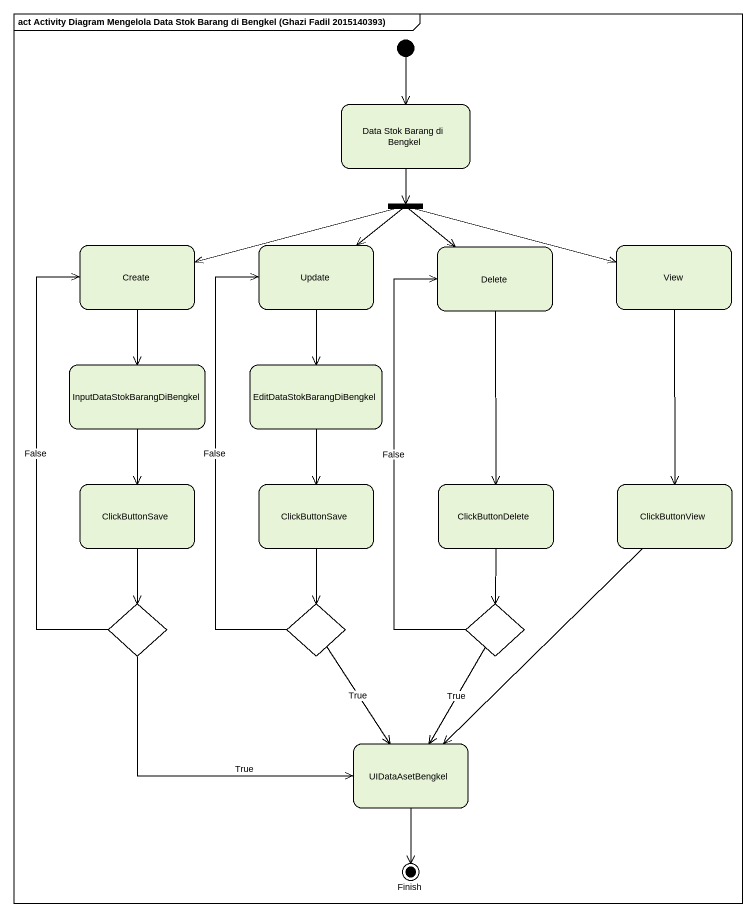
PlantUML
@startuml
mainframe act Activity Diagram Mengelola Data Stok Barang di Bengkel (Ghazi Fadil 2015140393)
hide empty description
state "Data Stok Barang di Bengkel" as Data_Stok_Barang_di_Bengkel
state fork1 <<fork>>
state "Create" as Create_
state Update
state Delete
state View
state InputDataStokBarangDiBengkel
state EditDataStokBarangDiBengkel
state ClickButtonSave
state "ClickButtonSave" as ClickButtonSave_2
state ClickButtonDelete
state ClickButtonView
state choice1 <<choice>>
state choice2 <<choice>>
state choice3 <<choice>>
state UIDataAsetBengkel
state Finish <<end>>
[*] --> Data_Stok_Barang_di_Bengkel
Data_Stok_Barang_di_Bengkel --> fork1
fork1 -left-> Create_
fork1 --> Update
fork1 --> Delete
fork1 -right-> View
Create_ --> InputDataStokBarangDiBengkel
Update --> EditDataStokBarangDiBengkel
Delete --> ClickButtonDelete
View --> ClickButtonView
InputDataStokBarangDiBengkel --> ClickButtonSave
EditDataStokBarangDiBengkel --> ClickButtonSave_2
ClickButtonSave --> choice1
ClickButtonSave_2 --> choice2
ClickButtonDelete --> choice3
ClickButtonView --> UIDataAsetBengkel
choice1 -up-> Create_ : False
choice1 -right-> UIDataAsetBengkel : True
choice2 -up-> Update : False
choice2 --> UIDataAsetBengkel : True
choice3 -up-> Delete : False
choice3 --> UIDataAsetBengkel : True
UIDataAsetBengkel --> Finish
@enduml
